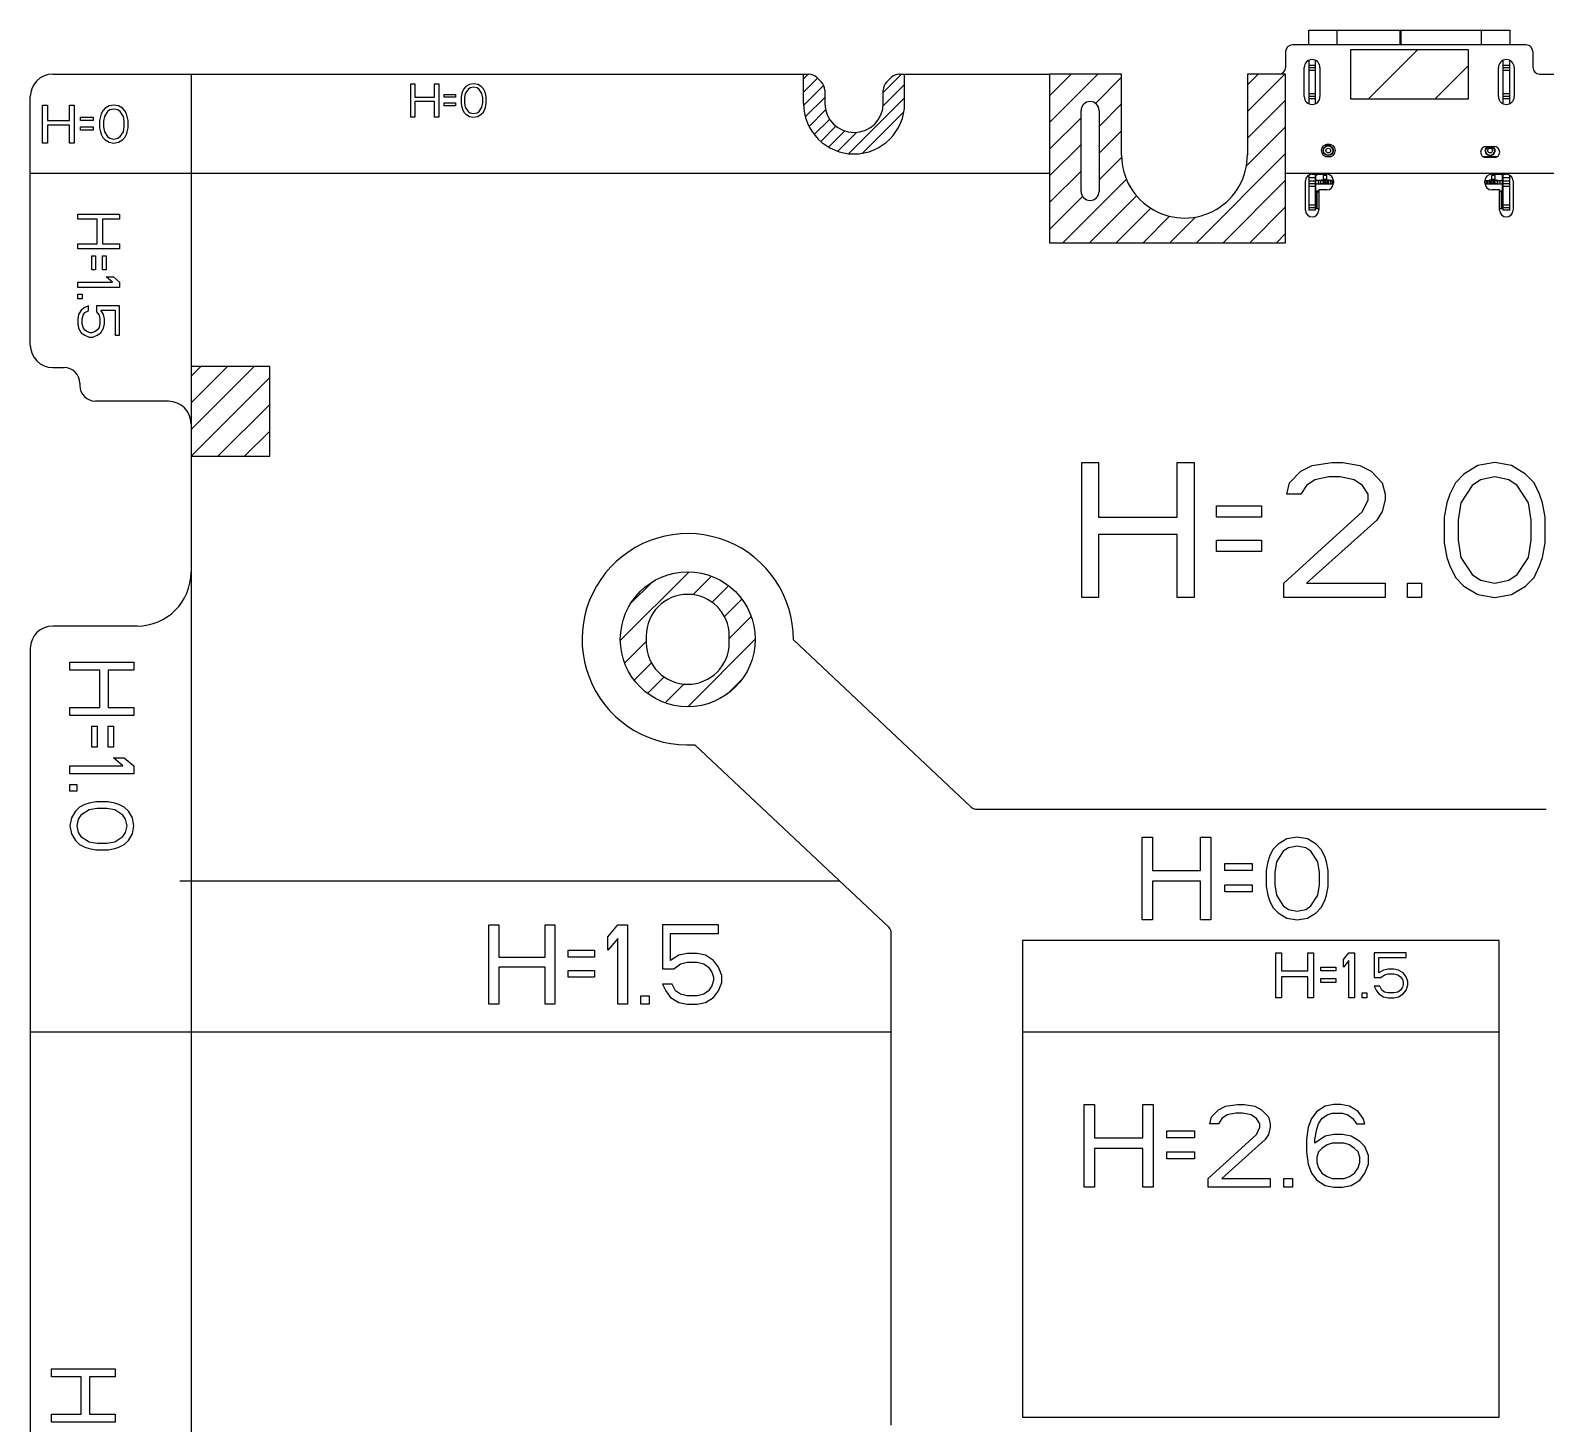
# Model space of a CAD drawing. Header units: millimetres. Extents: x 0 to 420, y 0 to 297.
# Drawn here: x 257.4 to 324.8, y 125.8 to 187.8 of the extents above; entities that cross this region are included whole.
import ezdxf

# ---------------------------------------------------------------- set-up
doc = ezdxf.new("R2010")
doc.units = ezdxf.units.MM
doc.header["$LTSCALE"] = 23.1
doc.layers.add('ASSEM_MEM', color=7, linetype='CONTINUOUS')

msp = doc.modelspace()

# ---------------------------------------------------------------- linework, layer by layer
at = {"layer": 'ASSEM_MEM', "color": 7, "linetype": 'CONTINUOUS'}
for p, q in [((314.254, 187.182), (314.254, 187.832)), ((314.254, 187.832), (323.194, 187.832)), ((318.324, 187.182), (318.324, 187.832)), ((318.324, 187.632), (318.344, 187.632)), ((318.324, 187.582), (318.344, 187.582)), ((318.344, 187.832), (318.344, 187.182)), ((323.194, 187.832), (323.194, 187.182)), ((313.224, 186.882), (313.224, 186.182)), ((323.924, 187.182), (313.524, 187.182)), ((318.344, 187.407), (318.324, 187.407)), ((324.224, 186.882), (324.224, 186.182)), ((314.054, 184.882), (314.054, 186.182)), ((314.254, 186.488), (314.254, 184.575)), ((314.254, 186.282), (314.554, 186.282)), ((314.554, 184.575), (314.554, 186.488)), ((314.754, 186.182), (314.754, 184.882)), ((322.694, 184.882), (322.694, 186.182)), ((322.894, 186.488), (322.894, 184.575)), ((322.894, 186.282), (323.194, 186.282)), ((323.194, 184.575), (323.194, 186.488)), ((323.394, 186.182), (323.394, 184.882)), ((258.374, 185.882), (291.774, 185.882)), ((296.274, 185.882), (302.724, 185.882)), ((324.524, 185.882), (349.924, 185.882)), ((257.374, 173.832), (257.374, 184.882)), ((314.554, 184.782), (314.254, 184.782)), ((323.194, 184.782), (322.894, 184.782)), ((314.975, 182.742), (315.274, 182.742)), ((311.524, 182.302), (311.524, 182.282)), ((315.218, 182.207), (315.031, 182.207)), ((322.631, 182.207), (322.018, 182.207)), ((322.137, 182.607), (322.512, 182.607)), ((322.149, 182.667), (322.499, 182.667)), ((322.499, 182.167), (322.149, 182.167)), ((314.254, 181.385), (314.254, 179.832)), ((314.404, 181.432), (315.054, 181.432)), ((314.554, 179.832), (314.554, 181.432)), ((314.574, 179.902), (314.574, 181.432)), ((314.574, 181.407), (314.622, 181.407)), ((314.622, 181.407), (314.622, 181.432)), ((314.899, 181.367), (314.899, 181.167)), ((315.059, 181.367), (314.899, 181.367)), ((315.059, 181.167), (315.059, 181.367)), ((322.389, 181.367), (322.389, 181.167)), ((322.549, 181.367), (322.389, 181.367)), ((322.394, 181.432), (323.044, 181.432)), ((322.549, 181.167), (322.549, 181.367)), ((322.827, 181.432), (322.827, 181.407)), ((322.874, 181.407), (322.827, 181.407)), ((322.874, 179.902), (322.874, 181.432)), ((322.894, 181.432), (322.894, 179.832)), ((323.194, 179.832), (323.194, 181.385)), ((314.104, 179.832), (314.104, 181.132)), ((314.254, 181.132), (314.554, 181.132)), ((315.349, 181.157), (314.575, 181.157)), ((314.575, 181.007), (315.349, 181.007)), ((314.704, 180.732), (314.704, 179.832)), ((315.054, 180.732), (314.704, 180.732)), ((314.774, 181.007), (314.774, 181.157)), ((314.814, 181.167), (314.814, 181.157)), ((314.899, 181.167), (314.814, 181.167)), ((314.814, 181.007), (314.814, 180.997)), ((314.814, 180.997), (315.164, 180.997)), ((314.824, 181.167), (314.824, 181.157)), ((314.996, 181.137), (314.924, 181.137)), ((314.924, 181.027), (314.974, 181.027)), ((314.974, 181.027), (314.979, 181.137)), ((314.974, 181.027), (314.981, 181.027)), ((314.981, 181.027), (314.979, 181.137)), ((314.981, 181.027), (314.996, 181.027)), ((315.164, 181.167), (315.059, 181.167)), ((315.077, 181.141), (315.077, 181.023)), ((315.124, 181.007), (315.124, 181.157)), ((315.134, 181.007), (315.134, 180.997)), ((315.154, 181.007), (315.154, 181.167)), ((315.164, 181.157), (315.164, 181.167)), ((315.164, 180.997), (315.164, 181.007)), ((315.354, 181.132), (315.354, 181.032)), ((322.094, 181.032), (322.094, 181.132)), ((322.099, 181.157), (322.874, 181.157)), ((322.099, 181.007), (322.874, 181.007)), ((322.284, 181.167), (322.284, 181.157)), ((322.389, 181.167), (322.284, 181.167)), ((322.284, 181.007), (322.284, 180.997)), ((322.284, 180.997), (322.634, 180.997)), ((322.294, 181.007), (322.294, 181.167)), ((322.314, 180.997), (322.314, 181.007)), ((322.324, 181.007), (322.324, 181.157)), ((322.372, 181.023), (322.372, 181.141)), ((322.744, 180.732), (322.394, 180.732)), ((322.468, 181.137), (322.452, 181.137)), ((322.452, 181.027), (322.524, 181.027)), ((322.474, 181.137), (322.468, 181.137)), ((322.47, 181.027), (322.468, 181.137)), ((322.474, 181.137), (322.47, 181.027)), ((322.524, 181.137), (322.474, 181.137)), ((322.634, 181.167), (322.549, 181.167)), ((322.624, 181.157), (322.624, 181.167)), ((322.634, 181.157), (322.634, 181.167)), ((322.634, 180.997), (322.634, 181.007)), ((322.674, 181.007), (322.674, 181.157)), ((322.744, 179.832), (322.744, 180.732)), ((322.894, 181.132), (323.194, 181.132)), ((323.344, 181.132), (323.344, 179.832)), ((314.554, 180.662), (314.573, 180.662)), ((314.554, 180.652), (314.704, 180.652)), ((314.554, 180.502), (314.575, 180.502)), ((314.704, 180.682), (314.574, 180.682)), ((314.622, 179.902), (314.622, 180.652)), ((322.874, 180.682), (322.744, 180.682)), ((322.894, 180.652), (322.744, 180.652)), ((322.827, 179.902), (322.827, 180.652)), ((322.894, 180.502), (322.874, 180.502)), ((322.876, 180.662), (322.894, 180.662)), ((314.554, 179.832), (314.254, 179.832)), ((314.554, 179.902), (314.704, 179.902)), ((322.744, 179.902), (322.894, 179.902)), ((323.194, 179.832), (322.894, 179.832)), ((258.374, 172.832), (258.874, 172.832)), ((259.574, 172.132), (259.574, 172.032)), ((263.524, 171.332), (260.274, 171.332)), ((262.124, 161.332), (258.374, 161.332)), ((257.374, 160.332), (257.374, 102.282))]:
    msp.add_line(p, q, dxfattribs=at)
at = {"layer": 'ASSEM_MEM', "color": 9, "linetype": 'CONTINUOUS'}
for p, q in [((315.509, 187.832), (315.509, 187.182)), ((321.939, 187.182), (321.939, 187.832)), ((314.554, 186.266), (314.254, 186.266)), ((314.254, 186.173), (314.554, 186.173)), ((323.194, 186.266), (322.894, 186.266)), ((322.894, 186.173), (323.194, 186.173)), ((314.554, 186.039), (314.254, 186.039)), ((323.194, 186.039), (322.894, 186.039)), ((314.254, 185.024), (314.554, 185.024)), ((314.554, 184.89), (314.254, 184.89)), ((314.254, 184.798), (314.554, 184.798)), ((322.894, 185.024), (323.194, 185.024)), ((323.194, 184.89), (322.894, 184.89)), ((322.894, 184.798), (323.194, 184.798)), ((314.254, 181.282), (314.554, 181.282)), ((314.554, 181.116), (314.254, 181.116)), ((314.254, 181.023), (314.554, 181.023)), ((314.554, 180.889), (314.254, 180.889)), ((314.674, 181.157), (314.674, 181.007)), ((314.899, 181.207), (315.059, 181.207)), ((314.924, 181.137), (314.924, 181.027)), ((314.996, 181.027), (314.996, 181.137)), ((315.153, 181.007), (315.153, 181.157)), ((315.224, 181.157), (315.224, 181.007)), ((315.304, 181.007), (315.304, 181.157)), ((322.144, 181.157), (322.144, 181.007)), ((322.224, 181.007), (322.224, 181.157)), ((322.296, 181.157), (322.296, 181.007)), ((322.389, 181.207), (322.549, 181.207)), ((322.452, 181.137), (322.452, 181.027)), ((322.524, 181.027), (322.524, 181.137)), ((322.774, 181.007), (322.774, 181.157)), ((322.894, 181.282), (323.194, 181.282)), ((323.194, 181.116), (322.894, 181.116)), ((322.894, 181.023), (323.194, 181.023)), ((323.194, 180.889), (322.894, 180.889)), ((314.254, 180.074), (314.554, 180.074)), ((322.894, 180.074), (323.194, 180.074)), ((314.554, 179.94), (314.254, 179.94)), ((314.254, 179.848), (314.554, 179.848)), ((323.194, 179.94), (322.894, 179.94)), ((322.894, 179.848), (323.194, 179.848))]:
    msp.add_line(p, q, dxfattribs=at)
at = {"layer": 'ASSEM_MEM', "color": 4, "linetype": 'CONTINUOUS'}
for p, q in [((316.134, 184.762), (316.134, 186.972)), ((316.134, 186.972), (321.354, 186.972)), ((321.354, 186.972), (321.354, 184.762)), ((264.524, 185.882), (264.524, 107.287)), ((291.774, 185.816), (291.769, 185.816)), ((291.774, 184.582), (291.774, 185.882)), ((291.774, 185.882), (292.017, 185.882)), ((292.578, 185.528), (292.371, 185.735)), ((295.678, 185.735), (295.471, 185.528)), ((296.032, 185.882), (296.274, 185.882)), ((296.274, 184.582), (296.274, 185.882)), ((302.724, 185.882), (302.724, 178.382)), ((305.924, 185.882), (302.724, 185.882)), ((305.924, 182.262), (305.924, 185.882)), ((311.524, 185.882), (311.524, 182.302)), ((313.224, 185.882), (311.524, 185.882)), ((313.224, 178.382), (313.224, 185.882)), ((292.724, 185.175), (292.724, 184.582)), ((295.324, 184.582), (295.324, 185.175)), ((321.354, 184.762), (316.134, 184.762)), ((257.924, 182.816), (257.924, 184.506)), ((257.924, 184.506), (258.135, 184.506)), ((258.135, 184.506), (258.135, 183.823)), ((259.121, 183.823), (259.121, 184.506)), ((259.121, 184.506), (259.332, 184.506)), ((259.332, 184.506), (259.332, 182.816)), ((260.529, 184.11), (260.494, 184.002)), ((260.6, 184.254), (260.529, 184.11)), ((260.705, 184.362), (260.6, 184.254)), ((260.811, 184.218), (260.67, 184.002)), ((260.881, 184.47), (260.705, 184.362)), ((260.917, 184.29), (260.811, 184.218)), ((261.093, 184.506), (260.881, 184.47)), ((261.093, 184.326), (260.917, 184.29)), ((261.304, 184.47), (261.093, 184.506)), ((261.269, 184.29), (261.093, 184.326)), ((261.374, 184.218), (261.269, 184.29)), ((261.48, 184.362), (261.304, 184.47)), ((261.515, 184.002), (261.374, 184.218)), ((261.585, 184.254), (261.48, 184.362)), ((261.656, 184.11), (261.585, 184.254)), ((261.691, 184.002), (261.656, 184.11)), ((304.124, 180.662), (304.124, 184.262)), ((304.924, 184.262), (304.924, 180.662)), ((258.135, 183.823), (259.121, 183.823)), ((258.135, 183.607), (258.135, 182.816)), ((259.121, 183.607), (258.135, 183.607)), ((259.121, 182.816), (259.121, 183.607)), ((259.614, 183.823), (259.614, 183.966)), ((259.614, 183.966), (260.177, 183.966)), ((260.177, 183.823), (259.614, 183.823)), ((259.614, 183.391), (259.614, 183.535)), ((259.614, 183.535), (260.177, 183.535)), ((260.177, 183.391), (259.614, 183.391)), ((260.177, 183.966), (260.177, 183.823)), ((260.177, 183.535), (260.177, 183.391)), ((260.494, 184.002), (260.459, 183.823)), ((260.459, 183.823), (260.459, 183.499)), ((260.459, 183.499), (260.494, 183.319)), ((260.67, 184.002), (260.635, 183.787)), ((260.635, 183.787), (260.635, 183.535)), ((260.635, 183.535), (260.67, 183.319)), ((261.55, 183.787), (261.515, 184.002)), ((261.515, 183.319), (261.55, 183.535)), ((261.55, 183.535), (261.55, 183.787)), ((261.726, 183.823), (261.691, 184.002)), ((261.691, 183.319), (261.726, 183.499)), ((261.726, 183.499), (261.726, 183.823)), ((258.135, 182.816), (257.924, 182.816)), ((259.332, 182.816), (259.121, 182.816)), ((260.494, 183.319), (260.529, 183.211)), ((260.529, 183.211), (260.6, 183.068)), ((260.6, 183.068), (260.705, 182.96)), ((260.67, 183.319), (260.811, 183.103)), ((260.705, 182.96), (260.881, 182.852)), ((260.811, 183.103), (260.917, 183.032)), ((260.881, 182.852), (261.093, 182.816)), ((260.917, 183.032), (261.093, 182.996)), ((261.093, 182.996), (261.269, 183.032)), ((261.093, 182.816), (261.304, 182.852)), ((261.269, 183.032), (261.374, 183.103)), ((261.304, 182.852), (261.48, 182.96)), ((261.374, 183.103), (261.515, 183.319)), ((261.48, 182.96), (261.585, 183.068)), ((261.585, 183.068), (261.656, 183.211)), ((261.656, 183.211), (261.691, 183.319)), ((257.374, 181.482), (302.724, 181.482)), ((313.226, 181.482), (326.356, 181.482)), ((302.724, 178.382), (313.224, 178.382)), ((268.024, 172.882), (264.524, 172.882)), ((268.024, 168.882), (268.024, 172.882)), ((264.524, 168.882), (268.024, 168.882)), ((284.775, 160.892), (284.775, 160.592)), ((288.475, 160.592), (288.475, 160.892)), ((291.324, 160.713), (299.229, 153.273)), ((259.14, 159.369), (259.14, 159.724)), ((259.14, 159.724), (261.98, 159.724)), ((260.469, 159.369), (259.14, 159.369)), ((260.469, 157.713), (260.469, 159.369)), ((260.832, 159.369), (260.832, 157.713)), ((261.98, 159.369), (260.832, 159.369)), ((261.98, 159.724), (261.98, 159.369)), ((259.14, 157.358), (259.14, 157.713)), ((259.14, 157.713), (260.469, 157.713)), ((261.98, 157.358), (259.14, 157.358)), ((260.832, 157.713), (261.98, 157.713)), ((261.98, 157.713), (261.98, 157.358)), ((260.107, 155.938), (260.107, 156.884)), ((260.107, 156.884), (260.349, 156.884)), ((260.349, 156.884), (260.349, 155.938)), ((260.832, 155.938), (260.832, 156.884)), ((260.832, 156.884), (261.074, 156.884)), ((261.074, 156.884), (261.074, 155.938)), ((260.349, 155.938), (260.107, 155.938)), ((261.074, 155.938), (260.832, 155.938)), ((295.58, 147.918), (286.938, 156.052)), ((259.14, 154.754), (259.14, 155.109)), ((259.14, 155.109), (261.497, 155.109)), ((261.497, 155.109), (261.074, 155.464)), ((261.074, 155.464), (261.557, 155.464)), ((261.557, 155.464), (261.98, 155.109)), ((261.98, 155.109), (261.98, 154.754)), ((261.98, 154.754), (259.14, 154.754)), ((259.14, 153.985), (259.14, 154.281)), ((259.14, 154.281), (259.442, 154.281)), ((259.442, 153.985), (259.14, 153.985)), ((259.442, 154.281), (259.442, 153.985)), ((259.382, 153.098), (259.2, 152.802)), ((259.563, 153.275), (259.382, 153.098)), ((259.805, 153.393), (259.563, 153.275)), ((259.986, 153.157), (259.623, 152.92)), ((259.986, 153.453), (259.805, 153.393)), ((260.288, 153.512), (259.986, 153.453)), ((260.349, 153.216), (259.986, 153.157)), ((260.832, 153.512), (260.288, 153.512)), ((260.772, 153.216), (260.349, 153.216)), ((261.134, 153.157), (260.772, 153.216)), ((261.134, 153.453), (260.832, 153.512)), ((261.315, 153.393), (261.134, 153.453)), ((261.497, 152.92), (261.134, 153.157)), ((261.557, 153.275), (261.315, 153.393)), ((261.738, 153.098), (261.557, 153.275)), ((261.92, 152.802), (261.738, 153.098)), ((299.434, 153.192), (324.815, 153.192)), ((259.2, 152.802), (259.14, 152.447)), ((259.14, 152.447), (259.2, 152.092)), ((259.503, 152.743), (259.442, 152.447)), ((259.442, 152.447), (259.503, 152.151)), ((259.623, 152.92), (259.503, 152.743)), ((261.617, 152.743), (261.497, 152.92)), ((261.678, 152.447), (261.617, 152.743)), ((261.617, 152.151), (261.678, 152.447)), ((261.98, 152.447), (261.92, 152.802)), ((261.92, 152.092), (261.98, 152.447)), ((259.2, 152.092), (259.382, 151.796)), ((259.382, 151.796), (259.563, 151.618)), ((259.503, 152.151), (259.623, 151.973)), ((259.623, 151.973), (259.986, 151.737)), ((259.986, 151.737), (260.349, 151.678)), ((260.772, 151.678), (261.134, 151.737)), ((261.134, 151.737), (261.497, 151.973)), ((261.497, 151.973), (261.617, 152.151)), ((261.557, 151.618), (261.738, 151.796)), ((261.738, 151.796), (261.92, 152.092)), ((259.563, 151.618), (259.805, 151.5)), ((259.805, 151.5), (259.986, 151.441)), ((259.986, 151.441), (260.288, 151.382)), ((260.288, 151.382), (260.832, 151.382)), ((260.349, 151.678), (260.772, 151.678)), ((260.832, 151.382), (261.134, 151.441)), ((261.134, 151.441), (261.315, 151.5)), ((261.315, 151.5), (261.557, 151.618)), ((293.388, 149.982), (264.024, 149.982)), ((295.675, 125.783), (295.675, 147.7)), ((301.525, 147.342), (301.525, 126.142)), ((322.725, 147.342), (301.525, 147.342)), ((322.725, 126.142), (322.725, 147.342)), ((312.795, 144.797), (312.795, 146.797)), ((312.795, 146.797), (313.045, 146.797)), ((313.045, 146.797), (313.045, 145.989)), ((314.212, 145.989), (314.212, 146.797)), ((314.212, 146.797), (314.462, 146.797)), ((314.462, 146.797), (314.462, 144.797)), ((315.795, 146.499), (316.045, 146.797)), ((315.795, 146.159), (315.795, 146.499)), ((316.045, 146.457), (315.795, 146.159)), ((316.045, 146.797), (316.295, 146.797)), ((316.045, 144.797), (316.045, 146.457)), ((316.295, 146.797), (316.295, 144.797)), ((318.587, 146.797), (317.17, 146.797)), ((317.17, 146.797), (317.17, 145.691)), ((317.379, 146.584), (318.587, 146.584)), ((317.379, 145.904), (317.379, 146.584)), ((318.587, 146.584), (318.587, 146.797)), ((313.045, 145.989), (314.212, 145.989)), ((314.212, 145.733), (313.045, 145.733)), ((313.045, 145.733), (313.045, 144.797)), ((314.212, 144.797), (314.212, 145.733)), ((314.795, 146.159), (315.462, 146.159)), ((314.795, 145.989), (314.795, 146.159)), ((315.462, 145.989), (314.795, 145.989)), ((314.795, 145.648), (315.462, 145.648)), ((314.795, 145.478), (314.795, 145.648)), ((315.462, 146.159), (315.462, 145.989)), ((315.462, 145.648), (315.462, 145.478)), ((317.17, 145.691), (317.462, 145.691)), ((317.587, 146.031), (317.379, 145.904)), ((317.462, 145.691), (317.629, 145.818)), ((317.795, 146.074), (317.587, 146.031)), ((317.629, 145.818), (317.795, 145.861)), ((318.045, 146.074), (317.795, 146.074)), ((317.795, 145.861), (318.045, 145.861)), ((318.254, 146.031), (318.045, 146.074)), ((318.045, 145.861), (318.212, 145.818)), ((318.212, 145.818), (318.337, 145.733)), ((318.462, 145.904), (318.254, 146.031)), ((318.337, 145.733), (318.42, 145.606)), ((318.587, 145.733), (318.462, 145.904)), ((318.67, 145.521), (318.587, 145.733)), ((315.462, 145.478), (314.795, 145.478)), ((316.629, 145.01), (316.837, 145.01)), ((316.629, 144.797), (316.629, 145.01)), ((316.837, 145.01), (316.837, 144.797)), ((317.42, 145.308), (317.17, 145.308)), ((317.17, 145.308), (317.254, 145.138)), ((317.254, 145.138), (317.379, 144.967)), ((317.379, 144.967), (317.587, 144.84)), ((317.504, 145.138), (317.42, 145.308)), ((317.629, 145.052), (317.504, 145.138)), ((317.795, 145.01), (317.629, 145.052)), ((318.045, 145.01), (317.795, 145.01)), ((318.212, 145.052), (318.045, 145.01)), ((318.337, 145.138), (318.212, 145.052)), ((318.254, 144.84), (318.462, 144.967)), ((318.42, 145.265), (318.337, 145.138)), ((318.42, 145.606), (318.462, 145.478)), ((318.462, 145.393), (318.42, 145.265)), ((318.462, 145.478), (318.462, 145.393)), ((318.462, 144.967), (318.587, 145.138)), ((318.587, 145.138), (318.67, 145.35)), ((318.67, 145.35), (318.67, 145.521)), ((313.045, 144.797), (312.795, 144.797)), ((314.462, 144.797), (314.212, 144.797)), ((316.295, 144.797), (316.045, 144.797)), ((316.837, 144.797), (316.629, 144.797)), ((317.587, 144.84), (317.795, 144.797)), ((317.795, 144.797), (318.045, 144.797)), ((318.045, 144.797), (318.254, 144.84)), ((257.374, 143.282), (295.675, 143.282)), ((301.525, 143.282), (322.725, 143.282)), ((304.259, 136.372), (304.259, 140.052)), ((304.259, 140.052), (304.719, 140.052)), ((304.719, 140.052), (304.719, 138.565)), ((306.866, 140.052), (307.326, 140.052)), ((306.866, 138.565), (306.866, 140.052)), ((307.326, 140.052), (307.326, 136.372)), ((309.932, 139.504), (310.239, 139.817)), ((310.239, 139.817), (310.546, 139.974)), ((310.622, 139.582), (310.392, 139.426)), ((310.546, 139.974), (311.082, 140.052)), ((311.006, 139.661), (310.622, 139.582)), ((311.312, 139.661), (311.006, 139.661)), ((311.082, 140.052), (311.389, 140.052)), ((311.696, 139.582), (311.312, 139.661)), ((311.389, 140.052), (311.849, 139.974)), ((311.926, 139.426), (311.696, 139.582)), ((311.849, 139.974), (312.156, 139.817)), ((312.156, 139.817), (312.462, 139.504)), ((314.609, 139.739), (314.379, 139.426)), ((314.992, 139.974), (314.609, 139.739)), ((314.839, 139.426), (315.069, 139.582)), ((315.376, 140.052), (314.992, 139.974)), ((315.069, 139.582), (315.299, 139.661)), ((315.299, 139.661), (315.759, 139.661)), ((315.682, 140.052), (315.376, 140.052)), ((316.066, 139.974), (315.682, 140.052)), ((315.759, 139.661), (315.989, 139.582)), ((315.989, 139.582), (316.219, 139.426)), ((316.449, 139.739), (316.066, 139.974)), ((316.679, 139.426), (316.449, 139.739)), ((309.856, 139.191), (309.932, 139.504)), ((310.239, 139.191), (309.856, 139.191)), ((310.392, 139.426), (310.239, 139.191)), ((312.079, 139.191), (311.926, 139.426)), ((311.926, 138.721), (312.079, 139.034)), ((312.079, 139.034), (312.079, 139.191)), ((312.462, 139.504), (312.539, 139.191)), ((312.539, 139.034), (312.462, 138.721)), ((312.539, 139.191), (312.539, 139.034)), ((314.226, 139.034), (314.149, 138.486)), ((314.379, 139.426), (314.226, 139.034)), ((314.532, 138.486), (314.609, 138.956)), ((314.609, 138.956), (314.686, 139.191)), ((314.686, 139.191), (314.839, 139.426)), ((316.219, 139.426), (316.372, 139.191)), ((316.372, 139.191), (316.756, 139.191)), ((316.756, 139.191), (316.679, 139.426)), ((304.719, 138.565), (306.866, 138.565)), ((307.939, 138.878), (309.166, 138.878)), ((307.939, 138.565), (307.939, 138.878)), ((309.166, 138.565), (307.939, 138.565)), ((309.166, 138.878), (309.166, 138.565)), ((309.779, 136.764), (311.926, 138.721)), ((312.309, 138.486), (310.392, 136.764)), ((312.462, 138.721), (312.309, 138.486)), ((314.149, 138.486), (314.149, 137.938)), ((314.992, 138.643), (314.532, 138.33)), ((314.532, 138.33), (314.532, 138.486)), ((315.069, 138.251), (314.839, 138.095)), ((315.376, 138.721), (314.992, 138.643)), ((315.299, 138.33), (315.069, 138.251)), ((315.836, 138.33), (315.299, 138.33)), ((315.759, 138.721), (315.376, 138.721)), ((316.142, 138.643), (315.759, 138.721)), ((316.066, 138.251), (315.836, 138.33)), ((316.296, 138.095), (316.066, 138.251)), ((316.526, 138.408), (316.142, 138.643)), ((316.756, 138.173), (316.526, 138.408)), ((304.719, 138.095), (304.719, 136.372)), ((306.866, 138.095), (304.719, 138.095)), ((306.866, 136.372), (306.866, 138.095)), ((307.939, 137.938), (309.166, 137.938)), ((307.939, 137.625), (307.939, 137.938)), ((309.166, 137.625), (307.939, 137.625)), ((309.166, 137.938), (309.166, 137.625)), ((314.149, 137.938), (314.226, 137.39)), ((314.686, 137.938), (314.609, 137.703)), ((314.609, 137.703), (314.609, 137.468)), ((314.839, 138.095), (314.686, 137.938)), ((316.449, 137.938), (316.296, 138.095)), ((316.526, 137.703), (316.449, 137.938)), ((316.526, 137.468), (316.526, 137.703)), ((316.909, 137.782), (316.756, 138.173)), ((316.909, 137.39), (316.909, 137.782)), ((314.226, 137.39), (314.379, 136.999)), ((314.379, 136.999), (314.609, 136.685)), ((314.609, 137.468), (314.686, 137.233)), ((314.686, 137.233), (314.839, 136.999)), ((314.839, 136.999), (315.069, 136.842)), ((316.066, 136.842), (316.296, 136.999)), ((316.296, 136.999), (316.449, 137.233)), ((316.449, 137.233), (316.526, 137.468)), ((316.526, 136.685), (316.756, 136.999)), ((316.756, 136.999), (316.909, 137.39)), ((304.719, 136.372), (304.259, 136.372)), ((307.326, 136.372), (306.866, 136.372)), ((309.779, 136.372), (309.779, 136.764)), ((312.539, 136.372), (309.779, 136.372)), ((310.392, 136.764), (312.539, 136.764)), ((312.539, 136.764), (312.539, 136.372)), ((313.152, 136.764), (313.536, 136.764)), ((313.152, 136.372), (313.152, 136.764)), ((313.536, 136.372), (313.152, 136.372)), ((313.536, 136.764), (313.536, 136.372)), ((314.609, 136.685), (314.992, 136.45)), ((314.992, 136.45), (315.376, 136.372)), ((315.069, 136.842), (315.299, 136.764)), ((315.299, 136.764), (315.836, 136.764)), ((315.376, 136.372), (315.759, 136.372)), ((315.759, 136.372), (316.142, 136.45)), ((315.836, 136.764), (316.066, 136.842)), ((316.142, 136.45), (316.526, 136.685)), ((258.31, 127.928), (258.31, 128.283)), ((258.31, 128.283), (261.15, 128.283)), ((261.15, 128.283), (261.15, 127.928)), ((259.639, 127.928), (258.31, 127.928)), ((259.639, 126.271), (259.639, 127.928)), ((260.002, 127.928), (260.002, 126.271)), ((261.15, 127.928), (260.002, 127.928)), ((258.31, 125.916), (258.31, 126.271)), ((258.31, 126.271), (259.639, 126.271)), ((260.002, 126.271), (261.15, 126.271)), ((261.15, 126.271), (261.15, 125.916)), ((301.525, 126.142), (322.725, 126.142)), ((261.15, 125.916), (258.31, 125.916))]:
    msp.add_line(p, q, dxfattribs=at)
at = {"layer": 'ASSEM_MEM', "color": 2, "linetype": 'CONTINUOUS'}
for p, q in [((316.894, 184.762), (319.104, 186.972)), ((319.864, 184.762), (321.354, 186.252)), ((291.774, 185.68), (291.977, 185.882)), ((291.774, 185.086), (292.397, 185.709)), ((295.32, 184.473), (296.274, 185.428)), ((295.324, 185.072), (296.134, 185.882)), ((302.724, 184.918), (303.688, 185.882)), ((302.724, 183.73), (304.876, 185.882)), ((304.764, 184.582), (305.924, 185.742)), ((311.524, 185.403), (312.004, 185.882)), ((311.524, 184.215), (313.192, 185.882)), ((291.776, 184.494), (292.675, 185.392)), ((291.856, 183.98), (292.724, 184.848)), ((293.785, 182.345), (296.274, 184.834)), ((292.023, 183.553), (292.758, 184.288)), ((294.397, 182.363), (296.243, 184.209)), ((304.924, 183.554), (305.924, 184.554)), ((311.524, 183.027), (313.224, 184.727)), ((292.256, 183.191), (292.936, 183.871)), ((292.545, 182.887), (293.22, 183.561)), ((302.724, 182.542), (304.124, 183.942)), ((311.482, 181.796), (313.224, 183.539)), ((292.891, 182.638), (293.604, 183.352)), ((293.299, 182.452), (294.133, 183.286)), ((302.724, 181.354), (304.124, 182.754)), ((304.924, 182.366), (305.924, 183.366)), ((304.924, 181.178), (305.926, 182.18)), ((309.255, 178.382), (313.224, 182.351)), ((302.724, 180.166), (304.124, 181.566)), ((303.316, 178.382), (306.139, 181.206)), ((310.443, 178.382), (313.224, 181.163)), ((302.724, 178.978), (304.189, 180.443)), ((304.504, 178.382), (306.591, 180.469)), ((305.692, 178.382), (307.226, 179.916)), ((306.88, 178.382), (308.06, 179.562)), ((308.067, 178.382), (309.21, 179.524)), ((311.631, 178.382), (313.224, 179.975)), ((312.819, 178.382), (313.224, 178.787)), ((264.524, 172.446), (264.961, 172.882)), ((264.524, 171.258), (266.149, 172.882)), ((264.524, 170.07), (267.337, 172.882)), ((264.524, 168.882), (268.024, 172.382)), ((265.712, 168.882), (268.024, 171.194)), ((266.9, 168.882), (268.024, 170.006)), ((283.625, 160.682), (286.684, 163.741)), ((284.07, 162.315), (285.051, 163.296)), ((286.858, 162.727), (287.681, 163.55)), ((287.709, 162.39), (288.445, 163.126)), ((288.261, 161.754), (289.035, 162.528)), ((288.475, 160.78), (289.449, 161.754)), ((283.817, 159.685), (284.775, 160.643)), ((286.625, 157.742), (289.625, 160.742)), ((284.24, 158.921), (285.009, 159.69)), ((284.838, 158.331), (285.575, 159.068)), ((285.613, 157.918), (286.445, 158.75)), ((288.379, 158.308), (289.058, 158.987))]:
    msp.add_line(p, q, dxfattribs=at)
at = {"layer": 'ASSEM_MEM', "color": 40, "linetype": 'CONTINUOUS'}
for p, q in [((274.304, 183.968), (274.304, 185.458)), ((274.304, 185.458), (274.49, 185.458)), ((274.49, 185.458), (274.49, 184.856)), ((275.359, 184.856), (275.359, 185.458)), ((275.359, 185.458), (275.545, 185.458)), ((275.545, 185.458), (275.545, 183.968)), ((276.911, 185.427), (276.756, 185.331)), ((277.097, 185.458), (276.911, 185.427)), ((277.284, 185.427), (277.097, 185.458)), ((277.439, 185.331), (277.284, 185.427)), ((274.49, 184.856), (275.359, 184.856)), ((275.794, 184.856), (275.794, 184.983)), ((275.794, 184.983), (276.29, 184.983)), ((276.29, 184.856), (275.794, 184.856)), ((276.29, 184.983), (276.29, 184.856)), ((276.57, 185.014), (276.539, 184.856)), ((276.539, 184.856), (276.539, 184.571)), ((276.601, 185.11), (276.57, 185.014)), ((276.663, 185.236), (276.601, 185.11)), ((276.756, 185.331), (276.663, 185.236)), ((276.725, 185.014), (276.694, 184.824)), ((276.694, 184.824), (276.694, 184.602)), ((276.849, 185.205), (276.725, 185.014)), ((276.942, 185.268), (276.849, 185.205)), ((277.097, 185.3), (276.942, 185.268)), ((277.253, 185.268), (277.097, 185.3)), ((277.346, 185.205), (277.253, 185.268)), ((277.47, 185.014), (277.346, 185.205)), ((277.532, 185.236), (277.439, 185.331)), ((277.501, 184.824), (277.47, 185.014)), ((277.501, 184.602), (277.501, 184.824)), ((277.594, 185.11), (277.532, 185.236)), ((277.625, 185.014), (277.594, 185.11)), ((277.656, 184.856), (277.625, 185.014)), ((277.656, 184.571), (277.656, 184.856)), ((274.49, 184.666), (274.49, 183.968)), ((275.359, 184.666), (274.49, 184.666)), ((275.359, 183.968), (275.359, 184.666)), ((275.794, 184.475), (275.794, 184.602)), ((275.794, 184.602), (276.29, 184.602)), ((276.29, 184.475), (275.794, 184.475)), ((276.29, 184.602), (276.29, 184.475)), ((276.539, 184.571), (276.57, 184.412)), ((276.57, 184.412), (276.601, 184.317)), ((276.601, 184.317), (276.663, 184.19)), ((276.663, 184.19), (276.756, 184.095)), ((276.694, 184.602), (276.725, 184.412)), ((276.725, 184.412), (276.849, 184.222)), ((276.756, 184.095), (276.911, 184)), ((276.849, 184.222), (276.942, 184.158)), ((276.942, 184.158), (277.097, 184.127)), ((277.097, 184.127), (277.253, 184.158)), ((277.253, 184.158), (277.346, 184.222)), ((277.284, 184), (277.439, 184.095)), ((277.346, 184.222), (277.47, 184.412)), ((277.439, 184.095), (277.532, 184.19)), ((277.47, 184.412), (277.501, 184.602)), ((277.532, 184.19), (277.594, 184.317)), ((277.594, 184.317), (277.625, 184.412)), ((277.625, 184.412), (277.656, 184.571)), ((274.49, 183.968), (274.304, 183.968)), ((275.545, 183.968), (275.359, 183.968)), ((276.911, 184), (277.097, 183.968)), ((277.097, 183.968), (277.284, 184)), ((259.484, 179.425), (259.484, 179.658)), ((259.484, 179.658), (261.346, 179.658)), ((260.356, 179.425), (259.484, 179.425)), ((260.356, 178.338), (260.356, 179.425)), ((260.593, 179.425), (260.593, 178.338)), ((261.346, 179.425), (260.593, 179.425)), ((261.346, 179.658), (261.346, 179.425)), ((259.484, 178.105), (259.484, 178.338)), ((259.484, 178.338), (260.356, 178.338)), ((261.346, 178.105), (259.484, 178.105)), ((260.593, 178.338), (261.346, 178.338)), ((261.346, 178.338), (261.346, 178.105)), ((260.118, 177.174), (260.118, 177.795)), ((260.118, 177.795), (260.276, 177.795)), ((260.276, 177.795), (260.276, 177.174)), ((260.593, 177.174), (260.593, 177.795)), ((260.593, 177.795), (260.752, 177.795)), ((260.752, 177.795), (260.752, 177.174)), ((260.276, 177.174), (260.118, 177.174)), ((260.752, 177.174), (260.593, 177.174)), ((261.029, 176.631), (260.752, 176.864)), ((260.752, 176.864), (261.069, 176.864)), ((261.069, 176.864), (261.346, 176.631)), ((259.484, 176.398), (259.484, 176.631)), ((259.484, 176.631), (261.029, 176.631)), ((261.346, 176.398), (259.484, 176.398)), ((259.484, 175.894), (259.484, 176.088)), ((259.484, 176.088), (259.682, 176.088)), ((259.682, 176.088), (259.682, 175.894)), ((261.346, 176.631), (261.346, 176.398)), ((259.682, 175.894), (259.484, 175.894)), ((259.642, 175.389), (259.523, 175.195)), ((259.801, 175.506), (259.642, 175.389)), ((259.959, 175.583), (259.801, 175.506)), ((259.801, 175.273), (259.959, 175.351)), ((259.959, 175.351), (259.959, 175.583)), ((260.316, 175.583), (260.316, 175.312)), ((261.346, 175.583), (260.316, 175.583)), ((260.316, 175.312), (260.435, 175.157)), ((260.633, 175.195), (260.514, 175.389)), ((260.514, 175.389), (261.148, 175.389)), ((261.148, 175.389), (261.148, 174.264)), ((261.346, 174.264), (261.346, 175.583)), ((259.523, 175.195), (259.484, 175.001)), ((259.484, 175.001), (259.484, 174.769)), ((259.484, 174.769), (259.523, 174.575)), ((259.682, 175.001), (259.722, 175.157)), ((259.682, 174.769), (259.682, 175.001)), ((259.722, 174.613), (259.682, 174.769)), ((259.722, 175.157), (259.801, 175.273)), ((260.435, 175.157), (260.474, 175.001)), ((260.474, 174.769), (260.435, 174.613)), ((260.474, 175.001), (260.474, 174.769)), ((260.673, 175.001), (260.633, 175.195)), ((260.633, 174.575), (260.673, 174.769)), ((260.673, 174.769), (260.673, 175.001)), ((259.523, 174.575), (259.642, 174.381)), ((259.642, 174.381), (259.801, 174.264)), ((259.801, 174.497), (259.722, 174.613)), ((259.92, 174.419), (259.801, 174.497)), ((259.801, 174.264), (259.999, 174.187)), ((260.039, 174.381), (259.92, 174.419)), ((259.999, 174.187), (260.157, 174.187)), ((260.118, 174.381), (260.039, 174.381)), ((260.237, 174.419), (260.118, 174.381)), ((260.157, 174.187), (260.356, 174.264)), ((260.356, 174.497), (260.237, 174.419)), ((260.435, 174.613), (260.356, 174.497)), ((260.356, 174.264), (260.514, 174.381)), ((260.514, 174.381), (260.633, 174.575)), ((261.148, 174.264), (261.346, 174.264)), ((304.153, 162.6), (304.153, 168.6)), ((304.153, 168.6), (304.903, 168.6)), ((304.903, 168.6), (304.903, 166.175)), ((308.403, 166.175), (308.403, 168.6)), ((308.403, 168.6), (309.153, 168.6)), ((309.153, 168.6), (309.153, 162.6)), ((314.403, 168.473), (315.278, 168.6)), ((315.278, 168.6), (315.778, 168.6)), ((315.778, 168.6), (316.528, 168.473)), ((322.528, 168.6), (321.778, 168.473)), ((323.278, 168.473), (322.528, 168.6)), ((313.403, 167.707), (313.903, 168.217)), ((313.903, 168.217), (314.403, 168.473)), ((315.153, 167.962), (314.528, 167.835)), ((315.653, 167.962), (315.153, 167.962)), ((316.278, 167.835), (315.653, 167.962)), ((316.528, 168.473), (317.028, 168.217)), ((317.028, 168.217), (317.528, 167.707)), ((321.153, 168.09), (320.778, 167.707)), ((321.778, 168.473), (321.153, 168.09)), ((322.528, 167.962), (321.903, 167.835)), ((323.153, 167.835), (322.528, 167.962)), ((323.903, 168.09), (323.278, 168.473)), ((324.278, 167.707), (323.903, 168.09)), ((313.278, 167.196), (313.403, 167.707)), ((314.153, 167.579), (313.903, 167.196)), ((314.528, 167.835), (314.153, 167.579)), ((316.653, 167.579), (316.278, 167.835)), ((316.903, 167.196), (316.653, 167.579)), ((317.528, 167.707), (317.653, 167.196)), ((320.778, 167.707), (320.528, 167.196)), ((321.528, 167.579), (321.028, 166.813)), ((321.903, 167.835), (321.528, 167.579)), ((323.528, 167.579), (323.153, 167.835)), ((324.028, 166.813), (323.528, 167.579)), ((324.528, 167.196), (324.278, 167.707)), ((310.153, 166.175), (310.153, 166.686)), ((310.153, 166.686), (312.153, 166.686)), ((312.153, 166.686), (312.153, 166.175)), ((313.903, 167.196), (313.278, 167.196)), ((316.653, 166.43), (316.903, 166.941)), ((316.903, 166.941), (316.903, 167.196)), ((317.653, 166.941), (317.528, 166.43)), ((317.653, 167.196), (317.653, 166.941)), ((320.403, 166.813), (320.278, 166.175)), ((320.528, 167.196), (320.403, 166.813)), ((321.028, 166.813), (320.903, 166.047)), ((324.153, 166.047), (324.028, 166.813)), ((324.653, 166.813), (324.528, 167.196)), ((324.778, 166.175), (324.653, 166.813)), ((304.903, 166.175), (308.403, 166.175)), ((312.153, 166.175), (310.153, 166.175)), ((313.153, 163.239), (316.653, 166.43)), ((317.278, 166.047), (314.153, 163.239)), ((317.528, 166.43), (317.278, 166.047)), ((320.278, 166.175), (320.278, 165.026)), ((320.903, 166.047), (320.903, 165.154)), ((324.153, 165.154), (324.153, 166.047)), ((324.778, 165.026), (324.778, 166.175)), ((304.903, 165.409), (304.903, 162.6)), ((308.403, 165.409), (304.903, 165.409)), ((308.403, 162.6), (308.403, 165.409)), ((310.153, 164.643), (310.153, 165.154)), ((310.153, 165.154), (312.153, 165.154)), ((312.153, 164.643), (310.153, 164.643)), ((312.153, 165.154), (312.153, 164.643)), ((320.278, 165.026), (320.403, 164.388)), ((320.903, 165.154), (321.028, 164.388)), ((324.028, 164.388), (324.153, 165.154)), ((324.653, 164.388), (324.778, 165.026)), ((320.403, 164.388), (320.528, 164.005)), ((320.528, 164.005), (320.778, 163.494)), ((321.028, 164.388), (321.528, 163.622)), ((323.528, 163.622), (324.028, 164.388)), ((324.278, 163.494), (324.528, 164.005)), ((324.528, 164.005), (324.653, 164.388)), ((313.153, 162.6), (313.153, 163.239)), ((314.153, 163.239), (317.653, 163.239)), ((317.653, 163.239), (317.653, 162.6)), ((318.653, 162.6), (318.653, 163.239)), ((318.653, 163.239), (319.278, 163.239)), ((319.278, 163.239), (319.278, 162.6)), ((320.778, 163.494), (321.153, 163.111)), ((321.528, 163.622), (321.903, 163.366)), ((321.903, 163.366), (322.528, 163.239)), ((322.528, 163.239), (323.153, 163.366)), ((323.153, 163.366), (323.528, 163.622)), ((323.903, 163.111), (324.278, 163.494)), ((304.903, 162.6), (304.153, 162.6)), ((309.153, 162.6), (308.403, 162.6)), ((317.653, 162.6), (313.153, 162.6)), ((319.278, 162.6), (318.653, 162.6)), ((321.153, 163.111), (321.778, 162.728)), ((321.778, 162.728), (322.528, 162.6)), ((322.528, 162.6), (323.278, 162.728)), ((323.278, 162.728), (323.903, 163.111)), ((306.836, 148.259), (306.836, 151.939)), ((306.836, 151.939), (307.296, 151.939)), ((307.296, 151.939), (307.296, 150.451)), ((309.443, 150.451), (309.443, 151.939)), ((309.443, 151.939), (309.903, 151.939)), ((309.903, 151.939), (309.903, 148.259)), ((313.276, 151.861), (312.893, 151.626)), ((313.736, 151.939), (313.276, 151.861)), ((314.196, 151.861), (313.736, 151.939)), ((314.58, 151.626), (314.196, 151.861)), ((312.51, 151.078), (312.433, 150.843)), ((312.663, 151.391), (312.51, 151.078)), ((312.893, 151.626), (312.663, 151.391)), ((313.123, 151.312), (312.816, 150.843)), ((313.353, 151.469), (313.123, 151.312)), ((313.736, 151.547), (313.353, 151.469)), ((314.12, 151.469), (313.736, 151.547)), ((314.35, 151.312), (314.12, 151.469)), ((314.656, 150.843), (314.35, 151.312)), ((314.81, 151.391), (314.58, 151.626)), ((314.963, 151.078), (314.81, 151.391)), ((315.04, 150.843), (314.963, 151.078)), ((307.296, 150.451), (309.443, 150.451)), ((310.516, 150.451), (310.516, 150.764)), ((310.516, 150.764), (311.743, 150.764)), ((311.743, 150.451), (310.516, 150.451)), ((311.743, 150.764), (311.743, 150.451)), ((312.433, 150.843), (312.356, 150.451)), ((312.356, 150.451), (312.356, 149.746)), ((312.816, 150.843), (312.74, 150.373)), ((312.74, 150.373), (312.74, 149.825)), ((314.733, 150.373), (314.656, 150.843)), ((314.733, 149.825), (314.733, 150.373)), ((315.116, 150.451), (315.04, 150.843)), ((315.116, 149.746), (315.116, 150.451)), ((307.296, 149.981), (307.296, 148.259)), ((309.443, 149.981), (307.296, 149.981)), ((309.443, 148.259), (309.443, 149.981)), ((310.516, 149.512), (310.516, 149.825)), ((310.516, 149.825), (311.743, 149.825)), ((311.743, 149.825), (311.743, 149.512)), ((312.356, 149.746), (312.433, 149.355)), ((312.74, 149.825), (312.816, 149.355)), ((314.656, 149.355), (314.733, 149.825)), ((315.04, 149.355), (315.116, 149.746)), ((311.743, 149.512), (310.516, 149.512)), ((312.433, 149.355), (312.51, 149.12)), ((312.51, 149.12), (312.663, 148.807)), ((312.816, 149.355), (313.123, 148.885)), ((314.35, 148.885), (314.656, 149.355)), ((314.81, 148.807), (314.963, 149.12)), ((314.963, 149.12), (315.04, 149.355)), ((312.663, 148.807), (312.893, 148.572)), ((312.893, 148.572), (313.276, 148.337)), ((313.123, 148.885), (313.353, 148.729)), ((313.276, 148.337), (313.736, 148.259)), ((313.353, 148.729), (313.736, 148.65)), ((313.736, 148.65), (314.12, 148.729)), ((313.736, 148.259), (314.196, 148.337)), ((314.12, 148.729), (314.35, 148.885)), ((314.196, 148.337), (314.58, 148.572)), ((314.58, 148.572), (314.81, 148.807)), ((277.774, 144.506), (277.774, 148.036)), ((277.774, 148.036), (278.215, 148.036)), ((278.215, 148.036), (278.215, 146.609)), ((280.274, 146.609), (280.274, 148.036)), ((280.274, 148.036), (280.715, 148.036)), ((280.715, 148.036), (280.715, 144.506)), ((283.069, 147.51), (283.51, 148.036)), ((283.51, 148.036), (283.951, 148.036)), ((283.951, 148.036), (283.951, 144.506)), ((285.496, 148.036), (285.496, 146.083)), ((287.996, 148.036), (285.496, 148.036)), ((285.863, 146.458), (285.863, 147.66)), ((285.863, 147.66), (287.996, 147.66)), ((287.996, 147.66), (287.996, 148.036)), ((307.296, 148.259), (306.836, 148.259)), ((309.903, 148.259), (309.443, 148.259)), ((283.069, 146.909), (283.069, 147.51)), ((283.51, 147.435), (283.069, 146.909)), ((283.51, 144.506), (283.51, 147.435)), ((278.215, 146.609), (280.274, 146.609)), ((281.304, 146.609), (281.304, 146.909)), ((281.304, 146.909), (282.48, 146.909)), ((282.48, 146.609), (281.304, 146.609)), ((282.48, 146.909), (282.48, 146.609)), ((286.231, 146.684), (285.863, 146.458)), ((286.01, 146.083), (286.304, 146.308)), ((286.599, 146.759), (286.231, 146.684)), ((286.304, 146.308), (286.599, 146.383)), ((287.04, 146.759), (286.599, 146.759)), ((286.599, 146.383), (287.04, 146.383)), ((287.408, 146.684), (287.04, 146.759)), ((287.04, 146.383), (287.334, 146.308)), ((287.334, 146.308), (287.555, 146.158)), ((287.775, 146.458), (287.408, 146.684)), ((287.996, 146.158), (287.775, 146.458)), ((278.215, 146.158), (278.215, 144.506)), ((280.274, 146.158), (278.215, 146.158)), ((280.274, 144.506), (280.274, 146.158)), ((281.304, 145.707), (281.304, 146.008)), ((281.304, 146.008), (282.48, 146.008)), ((282.48, 145.707), (281.304, 145.707)), ((282.48, 146.008), (282.48, 145.707)), ((285.496, 146.083), (286.01, 146.083)), ((287.555, 146.158), (287.702, 145.933)), ((287.702, 145.933), (287.775, 145.707)), ((287.775, 145.707), (287.775, 145.557)), ((288.143, 145.782), (287.996, 146.158)), ((288.143, 145.482), (288.143, 145.782)), ((285.496, 145.407), (285.643, 145.107)), ((285.937, 145.407), (285.496, 145.407)), ((285.643, 145.107), (285.863, 144.806)), ((286.084, 145.107), (285.937, 145.407)), ((286.304, 144.956), (286.084, 145.107)), ((287.555, 145.107), (287.334, 144.956)), ((287.702, 145.332), (287.555, 145.107)), ((287.775, 145.557), (287.702, 145.332)), ((287.775, 144.806), (287.996, 145.107)), ((287.996, 145.107), (288.143, 145.482)), ((278.215, 144.506), (277.774, 144.506)), ((280.715, 144.506), (280.274, 144.506)), ((283.951, 144.506), (283.51, 144.506)), ((284.539, 144.506), (284.539, 144.881)), ((284.539, 144.881), (284.907, 144.881)), ((284.907, 144.506), (284.539, 144.506)), ((284.907, 144.881), (284.907, 144.506)), ((285.863, 144.806), (286.231, 144.581)), ((286.231, 144.581), (286.599, 144.506)), ((286.599, 144.881), (286.304, 144.956)), ((287.04, 144.881), (286.599, 144.881)), ((286.599, 144.506), (287.04, 144.506)), ((287.334, 144.956), (287.04, 144.881)), ((287.04, 144.506), (287.408, 144.581)), ((287.408, 144.581), (287.775, 144.806))]:
    msp.add_line(p, q, dxfattribs=at)
at = {"layer": 'ASSEM_MEM', "color": 7, "linetype": 'CONTINUOUS'}
for centre, radius in [((315.124, 182.482), 0.3), ((315.124, 182.482), 0.225), ((315.124, 182.482), 0.208), ((315.124, 182.482), 0.105), ((322.324, 182.482), 0.105)]:
    msp.add_circle(centre, radius, dxfattribs=at)
at = {"layer": 'ASSEM_MEM', "color": 4, "linetype": 'CONTINUOUS'}
msp.add_circle((286.625, 160.742), 3, dxfattribs=at)
at = {"layer": 'ASSEM_MEM', "color": 7, "linetype": 'CONTINUOUS'}
for centre, radius, start, end in [((313.524, 186.882), 0.3, 90, 180), ((323.924, 186.882), 0.3, 0, 90), ((312.924, 186.182), 0.3, 270, 360), ((314.404, 186.182), 0.35, 0, 180), ((323.044, 186.182), 0.35, 0, 180), ((324.524, 186.182), 0.3, 180, 270), ((258.374, 184.882), 1, 90, 180), ((314.404, 184.882), 0.35, 180, 360), ((323.044, 184.882), 0.35, 180, 360), ((308.724, 182.282), 2.8, 180, 180.40925), ((322.149, 182.417), 0.25, 90, 270), ((322.324, 182.482), 0.225, 146.25464, 33.74547), ((322.324, 182.482), 0.208, 143.13416, 36.86578), ((322.499, 182.417), 0.25, 270, 90), ((314.404, 181.132), 0.3, 90, 180), ((315.054, 181.132), 0.3, 0, 90), ((322.394, 181.132), 0.3, 90, 180), ((323.044, 181.132), 0.3, 0, 90), ((314.834, 181.407), 0.3, 201.71762, 203.07392), ((314.374, 181.211), 0.2, 0, 23.07392), ((315.054, 181.032), 0.3, 270, 360), ((322.394, 181.032), 0.3, 180, 270), ((323.074, 181.211), 0.2, 156.92608, 180), ((322.614, 181.407), 0.3, 336.92608, 338.96053), ((314.404, 179.832), 0.3, 180, 360), ((323.044, 179.832), 0.3, 180, 360), ((258.374, 173.832), 1, 180, 270), ((258.874, 172.132), 0.7, 0, 90), ((260.274, 172.032), 0.7, 180, 270), ((263.524, 170.332), 1, 0, 90), ((262.124, 163.732), 2.4, 270, 360), ((258.374, 160.332), 1, 90, 180)]:
    msp.add_arc(centre, radius, start, end, dxfattribs=at)
at = {"layer": 'ASSEM_MEM', "color": 4, "linetype": 'CONTINUOUS'}
for centre, radius, start, end in [((292.017, 185.382), 0.5, 45, 90), ((292.224, 185.175), 0.5, 0, 45), ((295.824, 185.175), 0.5, 135, 180), ((296.032, 185.382), 0.5, 90, 135), ((294.024, 184.582), 2.25, 180, 360), ((294.024, 184.582), 1.3, 180, 360), ((304.524, 184.262), 0.4, 0, 180), ((308.724, 182.282), 2.8, 180.40925, 0.40925), ((304.524, 180.662), 0.4, 180, 360), ((286.625, 160.742), 4.7, 359.64589, 273.82552), ((286.625, 160.892), 1.85, 0, 180), ((286.625, 160.592), 1.85, 180, 360), ((299.434, 153.492), 0.3, 226.7357, 270), ((295.375, 147.7), 0.3, 0, 46.7357)]:
    msp.add_arc(centre, radius, start, end, dxfattribs=at)
at = {"layer": 'ASSEM_MEM', "color": 7, "linetype": 'CONTINUOUS'}
for centre, major_axis, start_param, end_param in [((314.924, 181.152), (0.15, 0), 3.141593, 4.712389), ((314.924, 181.012), (0.15, 0), 1.570796, 3.141593), ((314.996, 181.147), (0.1, 0), -1.570796, -0.642475), ((314.996, 181.017), (0.1, 0), 0.642475, 1.570796), ((314.974, 181.152), (0.15, 0), -0.822407, 0), ((314.974, 181.012), (0.15, 0), 0, 0.822407), ((322.474, 181.152), (0.15, 0), 3.141593, 3.964), ((322.474, 181.012), (0.15, 0), 2.319186, 3.141593), ((322.452, 181.147), (0.1, 0), -2.499118, -1.570796), ((322.452, 181.017), (0.1, 0), 1.570796, 2.499118), ((322.524, 181.152), (0.15, 0), -1.570796, 0), ((322.524, 181.012), (0.15, 0), 0, 1.570796)]:
    msp.add_ellipse(centre, major_axis=major_axis, ratio=0.1, start_param=start_param, end_param=end_param, dxfattribs=at)

doc.saveas('drawing.dxf')
